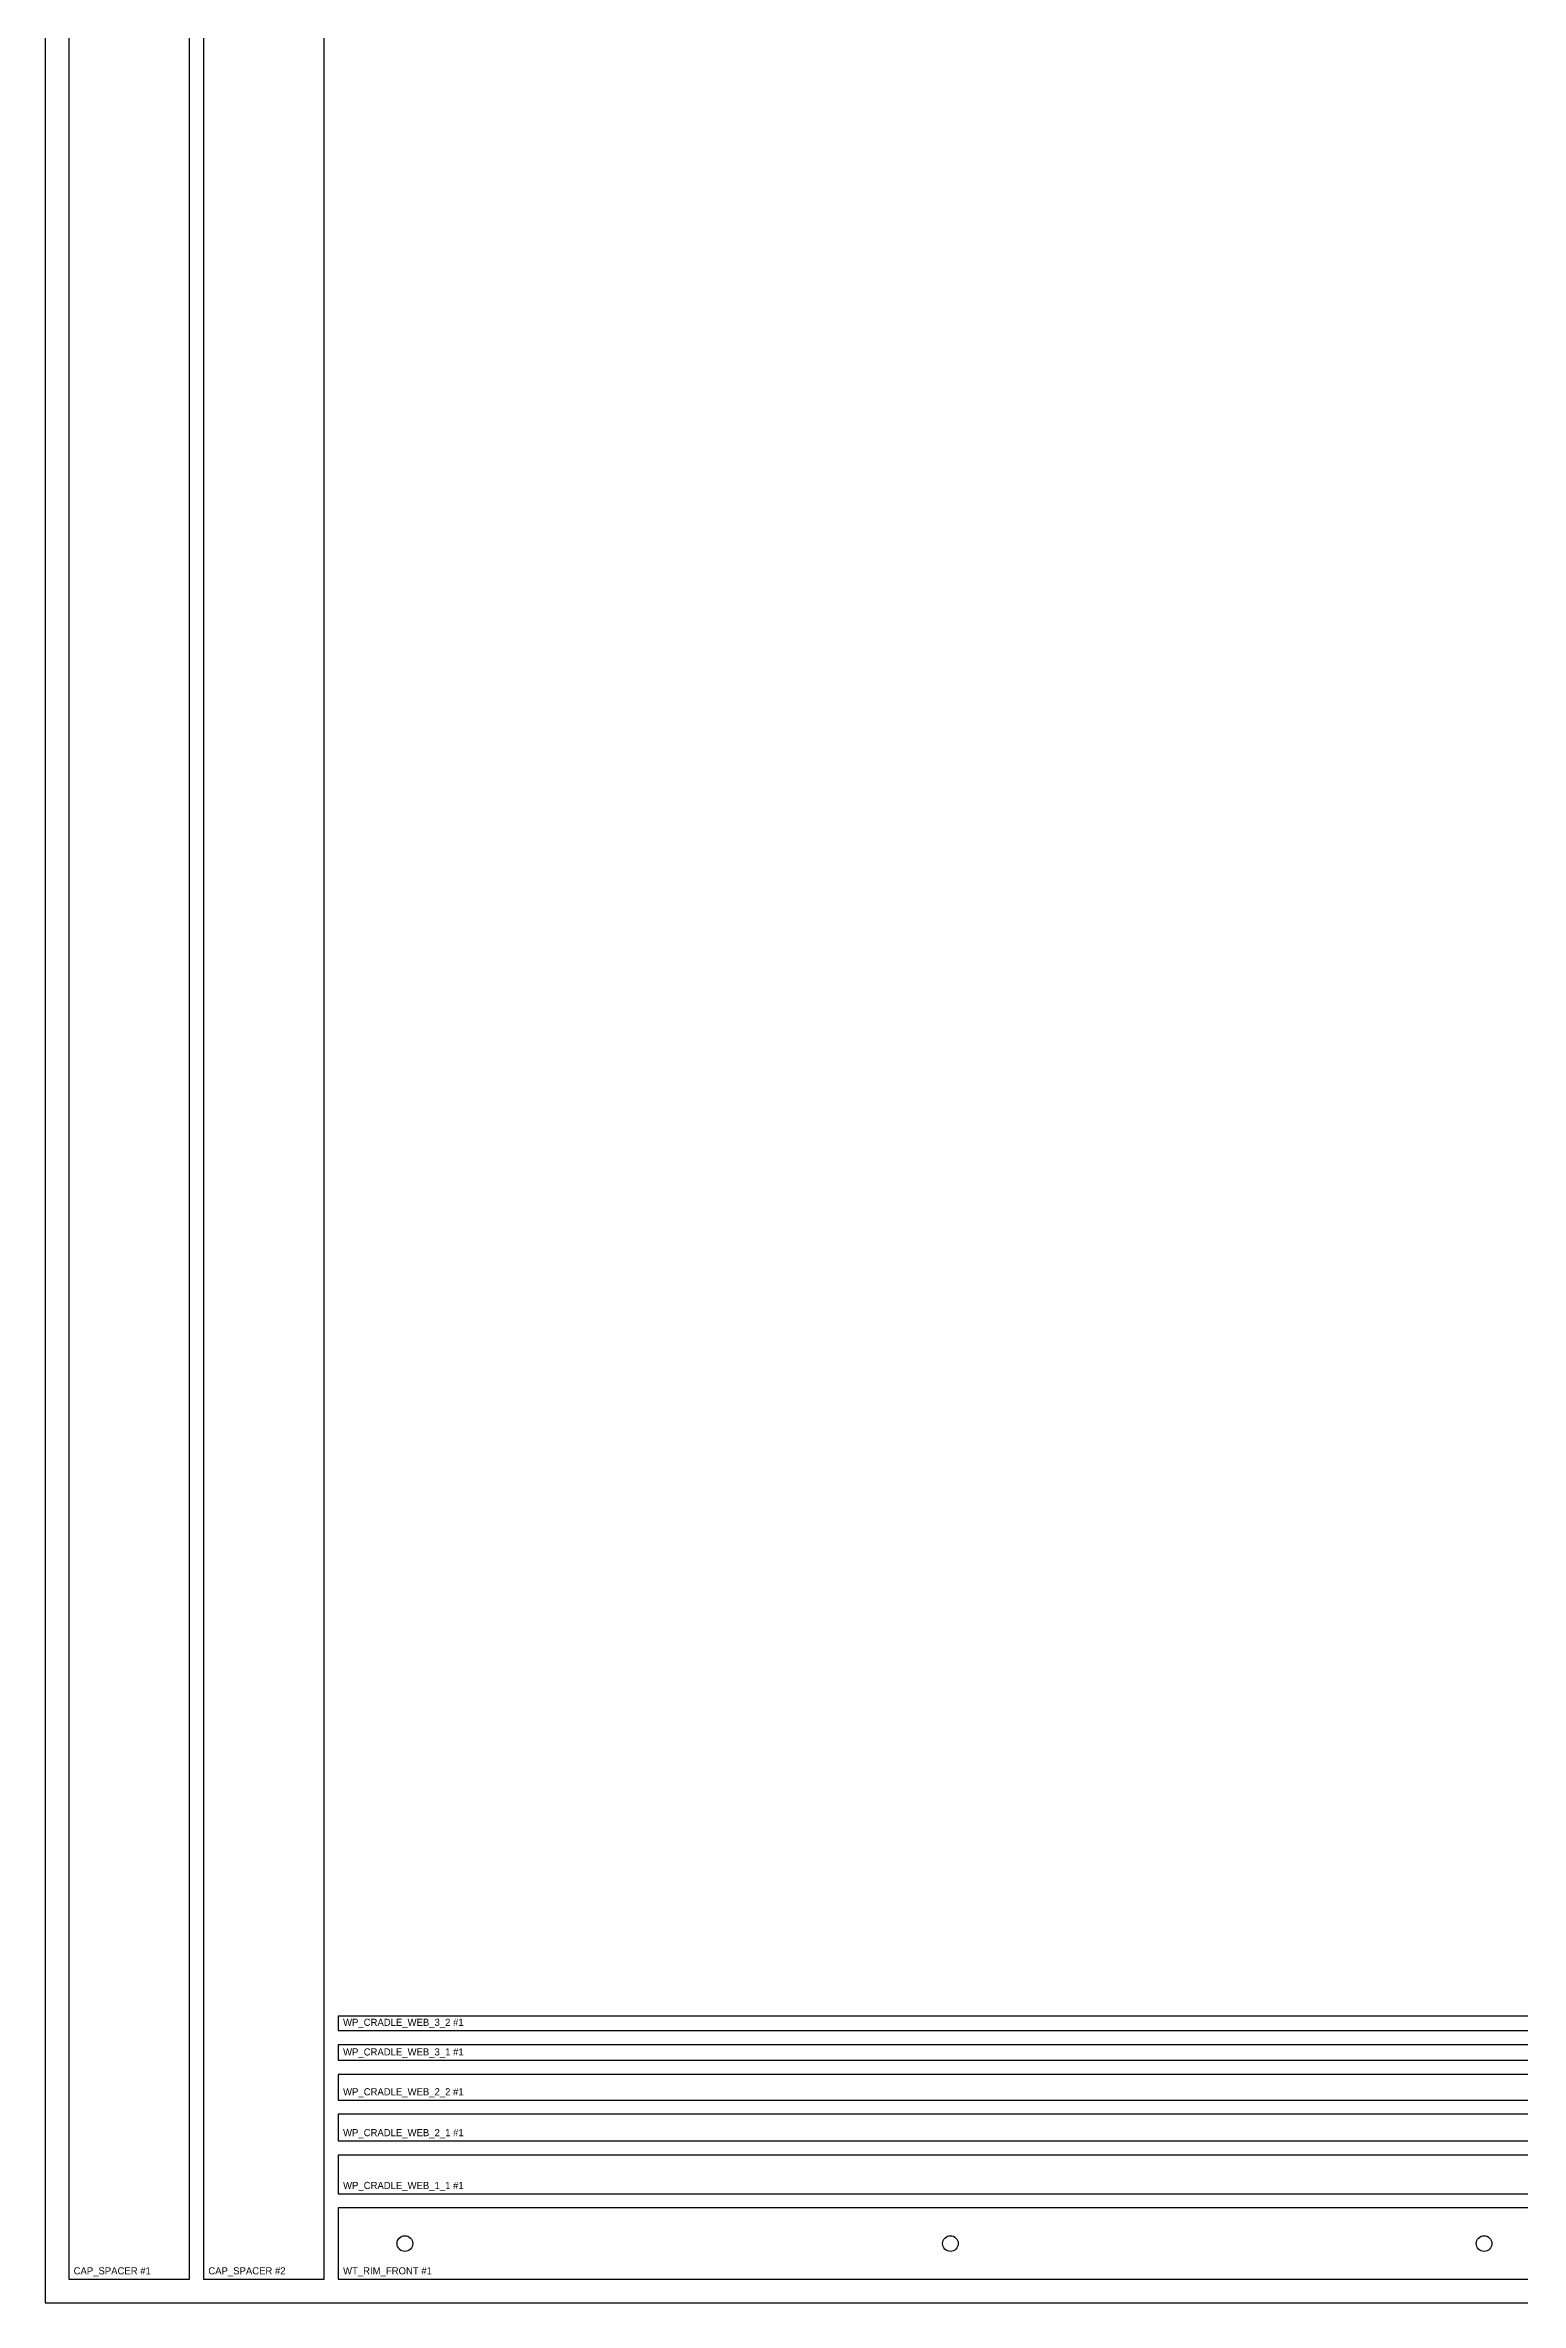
# Model space of a CAD drawing. Header units: millimetres. Extents: x 0 to 1219, y 0 to 2438.
# Drawn here: x 0 to 622, y 0 to 952 of the extents above; entities that cross this region are included whole.
import ezdxf

# ---------------------------------------------------------------- set-up
doc = ezdxf.new("R2010")
doc.units = ezdxf.units.MM
for name, color, linetype in [('CUT_HOLES', 7, 'Continuous'), ('CUT_OUTER', 7, 'Continuous'), ('PART_MARK_NO_CUT', 7, 'Continuous'), ('STOCK_NO_CUT', 7, 'Continuous')]:
    doc.layers.add(name, color=color, linetype=linetype)

msp = doc.modelspace()

# ---------------------------------------------------------------- linework, layer by layer
at = {"layer": 'CUT_HOLES'}
for centre in [(151.65, 25), (381.65, 25), (606.65, 25)]:
    msp.add_circle(centre, 3.3, dxfattribs=at)
at = {"layer": 'CUT_OUTER'}
for points in [[(10, 10), (60.8, 10), (60.8, 1460), (10, 1460)], [(66.8, 10), (117.6, 10), (117.6, 1460), (66.8, 1460)], [(123.6, 114.76), (1023.6, 114.76), (1023.6, 120.8), (123.6, 120.8)], [(123.6, 102.27), (1023.6, 102.27), (1023.6, 108.76), (123.6, 108.76)], [(123.6, 85.48), (1023.6, 85.48), (1023.6, 96.27), (123.6, 96.27)], [(123.6, 68.24), (1023.6, 68.24), (1023.6, 79.48), (123.6, 79.48)], [(123.6, 46), (1023.6, 46), (1023.6, 62.24), (123.6, 62.24)], [(123.6, 10), (1089.7, 10), (1089.7, 40), (123.6, 40)]]:
    msp.add_lwpolyline(points, close=True, dxfattribs=at)
at = {"layer": 'STOCK_NO_CUT'}
msp.add_lwpolyline([(0, 0), (1219.2, 0), (1219.2, 2438.4), (0, 2438.4)], close=True, dxfattribs=at)

# ---------------------------------------------------------------- texts
at = {"layer": 'PART_MARK_NO_CUT'}
for s, p in [('WP_CRADLE_WEB_3_2 #1', (125.6, 116.76)), ('WP_CRADLE_WEB_3_1 #1', (125.6, 104.27)), ('WP_CRADLE_WEB_2_2 #1', (125.6, 87.48)), ('WP_CRADLE_WEB_2_1 #1', (125.6, 70.24)), ('WP_CRADLE_WEB_1_1 #1', (125.6, 48)), ('CAP_SPACER #1', (12, 12)), ('CAP_SPACER #2', (68.8, 12)), ('WT_RIM_FRONT #1', (125.6, 12))]:
    msp.add_text(s, height=3, dxfattribs=at).set_placement(p)

doc.saveas('drawing.dxf')
